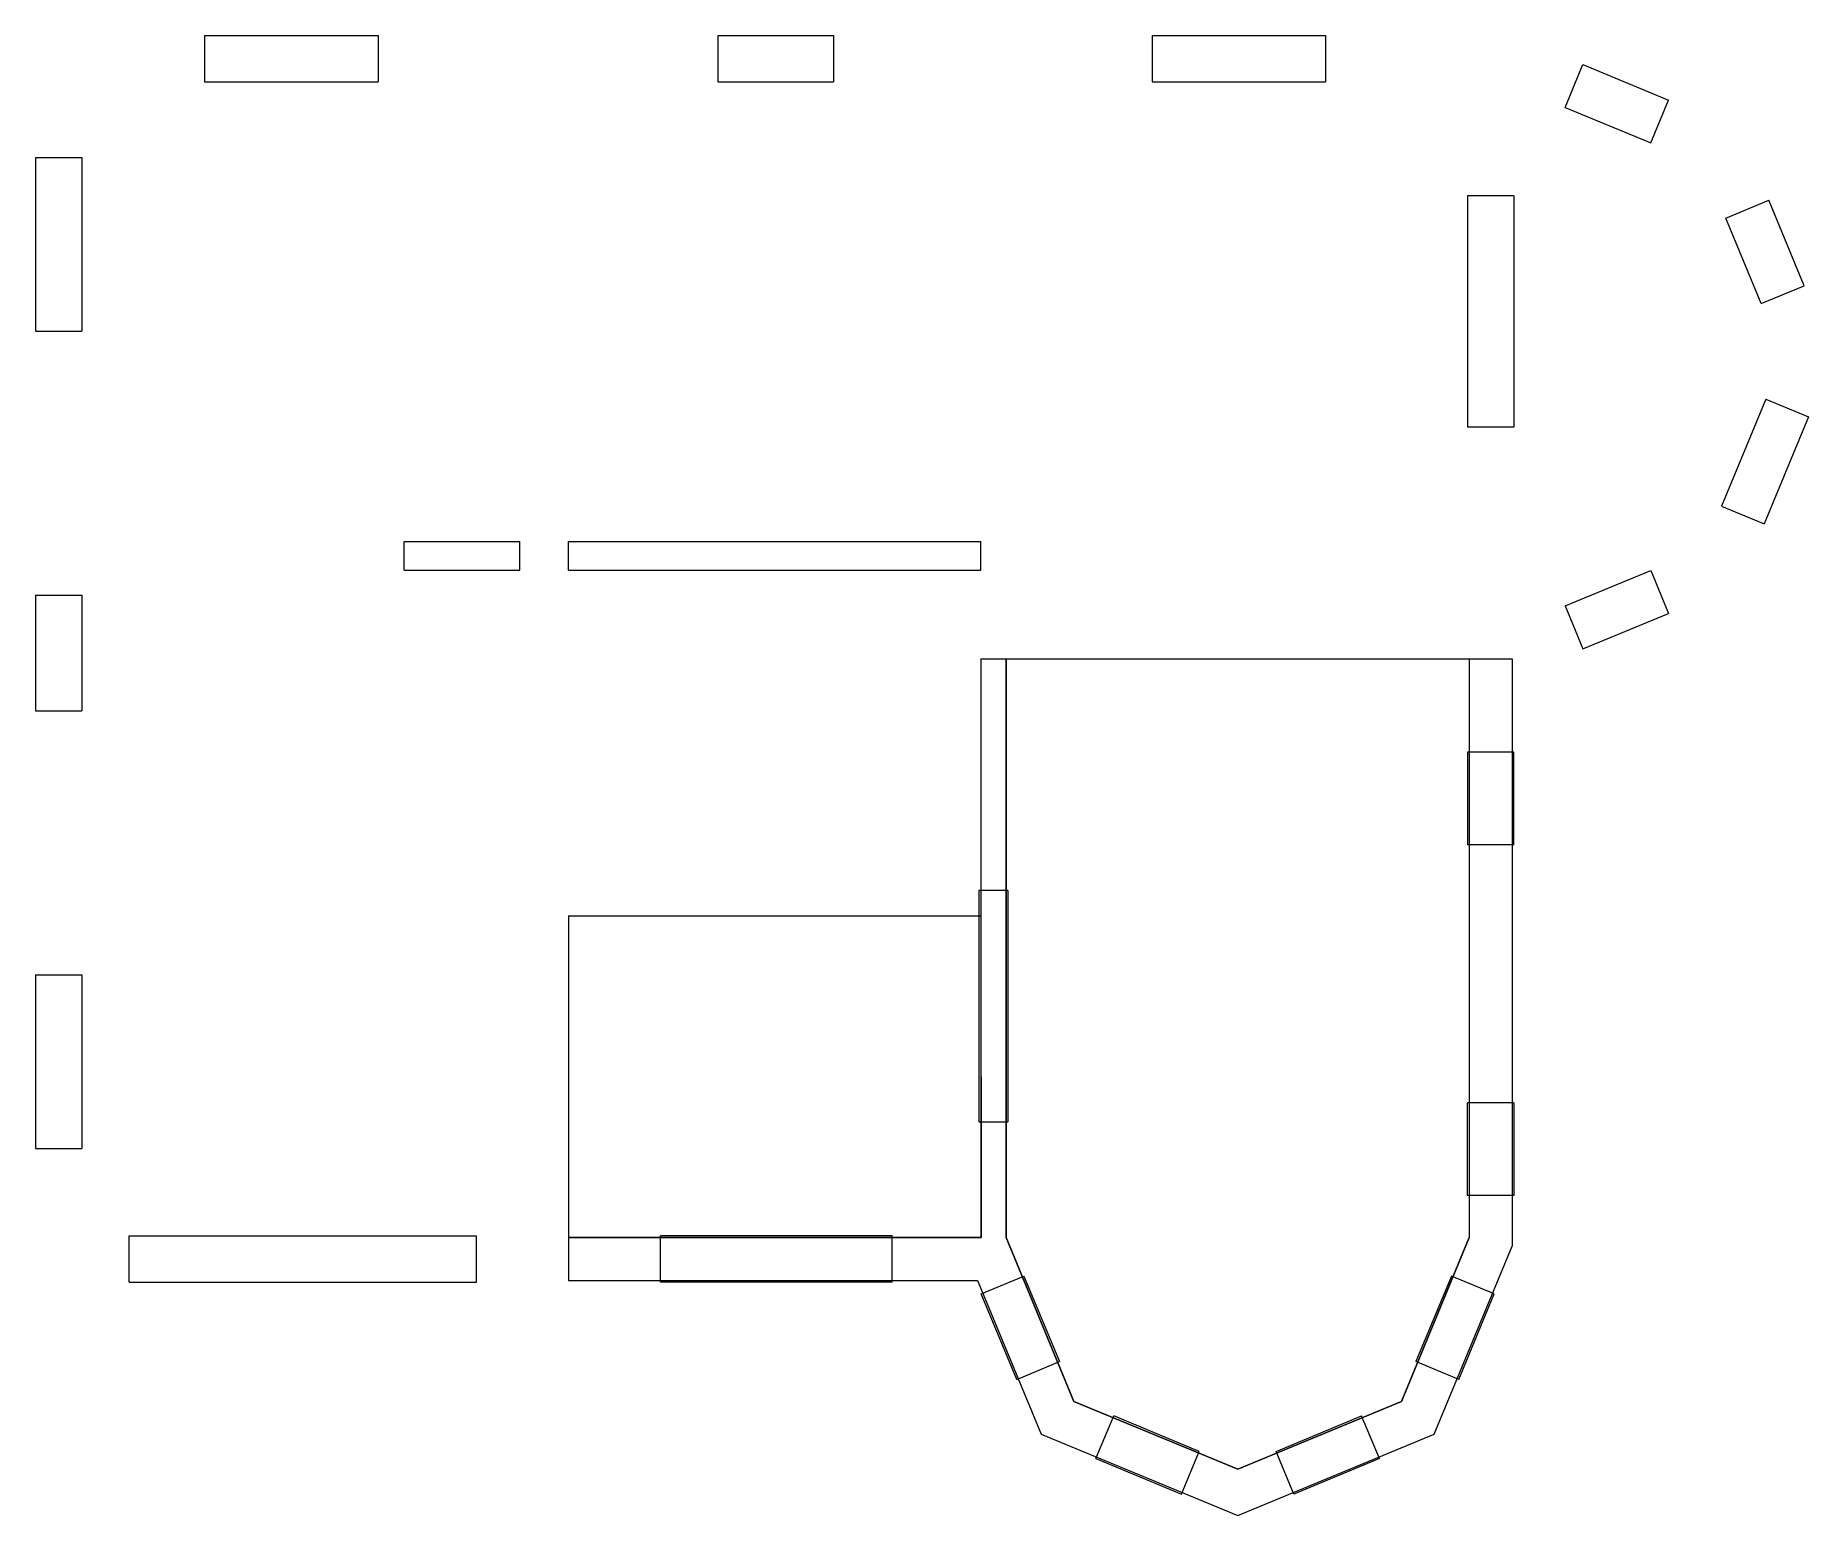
# Model space of a CAD drawing. Header units: millimetres. Extents: x -2385 to 12931, y -11400 to 1385.
import ezdxf

# ---------------------------------------------------------------- set-up
doc = ezdxf.new("R2010")
doc.units = ezdxf.units.MM
doc.header["$MEASUREMENT"] = 0
for name, color, linetype, lineweight in [('doors2', 1, 'Continuous', 0), ('doors3', 7, 'Continuous', 0), ('windows2', 1, 'Continuous', 0), ('windows3', 7, 'Continuous', 0)]:
    doc.layers.add(name, color=color, linetype=linetype, lineweight=lineweight)
for name, color, linetype, lineweight, true_color in [('plate3', 95, 'Continuous', 0, 0x3fa93b), ('plate5', 152, 'Continuous', 0, 0x2d7bd3), ('walls3', 152, 'Continuous', 0, 0x2d7bd3)]:
    doc.layers.add(name, color=color, linetype=linetype, lineweight=lineweight, true_color=true_color)

msp = doc.modelspace()

# ---------------------------------------------------------------- linework, layer by layer
at = {"layer": 'doors2'}
for points in [[(10385, 0), (9985, 0)], [(9985, 0), (9985, -2000)], [(10385, 0), (10385, -2000)], [(12561, -1756), (12179, -2680)], [(12561, -1756), (12931, -1910)], [(12931, -1910), (12549, -2834)], [(10385, -2000), (9985, -2000)], [(12179, -2680), (12549, -2834)], [(800, -3235), (800, -2985)], [(800, -2985), (1800, -2985)], [(1800, -3235), (1800, -2985)], [(2220, -2985), (5780, -2985)], [(2220, -3235), (2220, -2985)], [(5780, -3235), (5780, -2985)], [(800, -3235), (1800, -3235)], [(2220, -3235), (5780, -3235)], [(-1575, -9385), (-1575, -8985)], [(-1575, -8985), (1425, -8985)], [(1425, -9385), (1425, -8985)], [(-1575, -9385), (1425, -9385)]]:
    msp.add_lwpolyline(points, dxfattribs=at)
at = {"layer": 'doors3'}
for p, q in [((6015, -6000), (5765, -6000)), ((5765, -6000), (5765, -8000)), ((5765, -8000), (6015, -8000))]:
    msp.add_line(p, q, dxfattribs=at)
for points in [[(6015, -6000), (6015, -8000)], [(3015, -9385), (3015, -8985)], [(5015, -8985), (3015, -8985)], [(5015, -9385), (5015, -8985)], [(5015, -9385), (3015, -9385)]]:
    msp.add_lwpolyline(points, dxfattribs=at)
at = {"layer": 'plate3'}
for points in [[(2220, -6220), (2220, -9000)], [(2220, -6220), (5780, -6220)], [(5780, -6220), (5783, -9000)], [(2220, -9000), (5783, -9000)]]:
    msp.add_lwpolyline(points, dxfattribs=at)
at = {"layer": 'plate5'}
for p, q in [((6000, -4000), (10000, -4000)), ((6000, -9000), (6000, -4000)), ((10000, -4000), (10000, -9000)), ((6586, -10414), (6000, -9000)), ((10000, -9000), (9414, -10414)), ((8000, -11000), (6586, -10414)), ((9414, -10414), (8000, -11000))]:
    msp.add_line(p, q, dxfattribs=at)
at = {"layer": 'walls3'}
for p, q in [((6000, -9000), (6586, -10414)), ((9414, -10414), (10000, -9000)), ((9697, -10697), (10370, -9074)), ((5753, -9370), (6303, -10697)), ((6586, -10414), (8000, -11000)), ((8000, -11000), (9414, -10414)), ((6303, -10697), (8000, -11400)), ((8000, -11400), (9697, -10697))]:
    msp.add_line(p, q, dxfattribs=at)
for points in [[(5780, -4000), (5780, -9000)], [(5780, -4000), (6000, -4000)], [(6000, -4000), (6000, -9000)], [(10000, -4000), (10370, -4000)], [(10000, -4000), (10000, -9000)], [(10370, -4000), (10370, -9074)], [(5780, -9000), (2220, -9000)], [(2220, -9000), (2220, -9370)], [(2220, -9370), (5753, -9370)]]:
    msp.add_lwpolyline(points, dxfattribs=at)
at = {"layer": 'windows2'}
for p, q in [((-925, 1385), (-925, 985)), ((575, 1385), (575, 985)), ((3510, 1385), (3510, 985)), ((4510, 1385), (4510, 985)), ((7260, 1385), (7260, 985)), ((8760, 1385), (8760, 985)), ((-2385, 330), (-1985, 330)), ((-2385, -1170), (-1985, -1170)), ((-2385, -3450), (-1985, -3450)), ((-2385, -4450), (-1985, -4450)), ((-2385, -6730), (-1985, -6730)), ((-2385, -8230), (-1985, -8230))]:
    msp.add_line(p, q, dxfattribs=at)
for points in [[(-925, 1385), (575, 1385)], [(3510, 1385), (4510, 1385)], [(7260, 1385), (8760, 1385)], [(10829, 763), (10982, 1133)], [(10982, 1133), (11721, 827)], [(-925, 985), (575, 985)], [(3510, 985), (4510, 985)], [(7260, 985), (8760, 985)], [(11568, 457), (11721, 827)], [(10829, 763), (11568, 457)], [(-2385, 330), (-2385, -1170)], [(-1985, 330), (-1985, -1170)], [(12217, -192), (12587, -39)], [(12893, -778), (12587, -39)], [(12523, -931), (12217, -192)], [(12523, -931), (12893, -778)], [(10829, -3543), (11568, -3237)], [(11568, -3237), (11721, -3607)], [(-2385, -3450), (-2385, -4450)], [(-1985, -3450), (-1985, -4450)], [(10829, -3543), (10982, -3913)], [(10982, -3913), (11721, -3607)], [(-2385, -6730), (-2385, -8230)], [(-1985, -6730), (-1985, -8230)]]:
    msp.add_lwpolyline(points, dxfattribs=at)
at = {"layer": 'windows3'}
for points in [[(10385, -4806), (9985, -4806)], [(9985, -4806), (9985, -5606)], [(10385, -5606), (10385, -4806)], [(10385, -5606), (9985, -5606)], [(9985, -8635), (9985, -7835)], [(10385, -7835), (9985, -7835)], [(10385, -7835), (10385, -8635)], [(10385, -8635), (9985, -8635)], [(5784, -9485), (6154, -9332)], [(6154, -9332), (6460, -10071)], [(9846, -9332), (9540, -10071)], [(10216, -9485), (9846, -9332)], [(6091, -10224), (5784, -9485)], [(9909, -10224), (10216, -9485)], [(6091, -10224), (6460, -10071)], [(9909, -10224), (9540, -10071)], [(6776, -10909), (6929, -10540)], [(7668, -10846), (6929, -10540)], [(8332, -10846), (9071, -10540)], [(9224, -10909), (9071, -10540)], [(7515, -11216), (7668, -10846)], [(8485, -11216), (8332, -10846)], [(6776, -10909), (7515, -11216)], [(9224, -10909), (8485, -11216)]]:
    msp.add_lwpolyline(points, dxfattribs=at)

doc.saveas('drawing.dxf')
